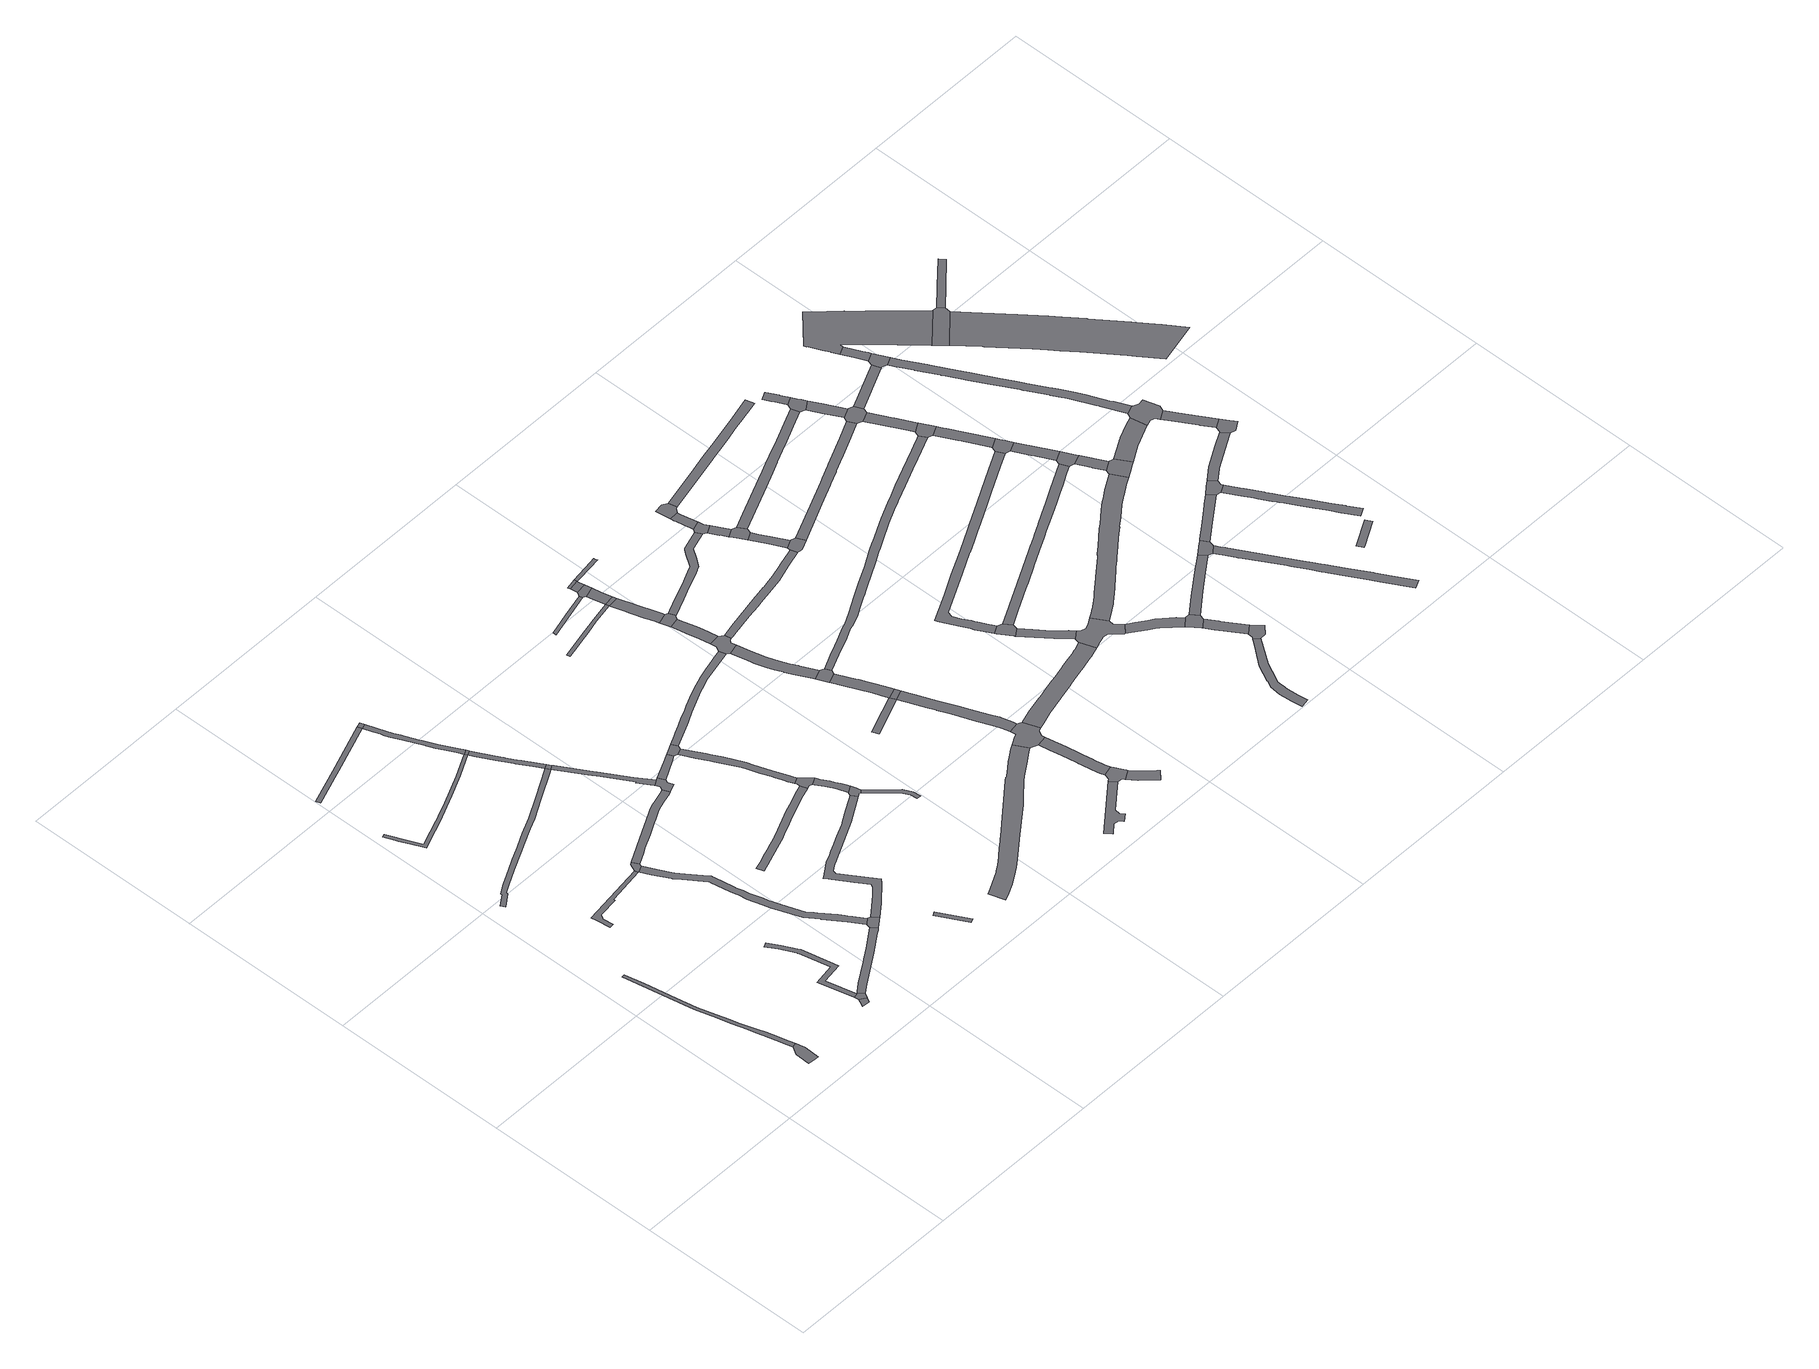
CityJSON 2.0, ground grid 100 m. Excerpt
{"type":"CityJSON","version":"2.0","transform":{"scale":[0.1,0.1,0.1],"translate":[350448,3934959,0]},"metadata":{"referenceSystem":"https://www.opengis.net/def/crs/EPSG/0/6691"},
"CityObjects":{
"road1":{"type":"Road","geometry":[{"type":"MultiSurface","lod":"1","boundaries":[[[0,1,2,3,4,5,6]]]}]},
"road2":{"type":"Road","attributes":{"RoadStructureAttribute.sectionType":"1"},"geometry":[{"type":"MultiSurface","lod":"1","boundaries":[[[7,8,9,10,11,12,13,14,15,16,17,18,19,20,21,22,23,24,25,26,27,28,4,3]]]}]},
"road3":{"type":"Road","attributes":{"RoadStructureAttribute.sectionType":"1"},"geometry":[{"type":"MultiSurface","lod":"1","boundaries":[[[29,30,31,32,33,34]]]}]},
"road4":{"type":"Road","geometry":[{"type":"MultiSurface","lod":"1","boundaries":[[[33,35,36,37,38,34]]]}]},
"road5":{"type":"Road","attributes":{"RoadStructureAttribute.sectionType":"1"},"geometry":[{"type":"MultiSurface","lod":"1","boundaries":[[[39,40,41,42,43,44,45,46,47,48,49]]]}]},
"road6":{"type":"Road","attributes":{"RoadStructureAttribute.sectionType":"1"},"geometry":[{"type":"MultiSurface","lod":"1","boundaries":[[[50,51,52,53,54,55,56,57,58,59,60,61,62,63,64,65,38,37]]]}]},
"road7":{"type":"Road","attributes":{"RoadStructureAttribute.sectionType":"1"},"geometry":[{"type":"MultiSurface","lod":"1","boundaries":[[[66,67,68,69,70,71,72,73,74,75,76,77,78,36,35]]]}]},
"road8":{"type":"Road","attributes":{"RoadStructureAttribute.sectionType":"1"},"geometry":[{"type":"MultiSurface","lod":"1","boundaries":[[[79,80,81,82,83,84,85,86,87,88,89,90,91,92,93,94,95,96,97,98,99,100,101,102,103,104,105,106,107,108]]]}]},
"road9":{"type":"Road","attributes":{"RoadStructureAttribute.sectionType":"1"},"geometry":[{"type":"MultiSurface","lod":"1","boundaries":[[[109,110,111,112,113,114,115,116,117,118,119,120,121,122,123,124,125,126,127,128,129,130,131]]]}]},
"road10":{"type":"Road","attributes":{"RoadStructureAttribute.sectionType":"1"},"geometry":[{"type":"MultiSurface","lod":"1","boundaries":[[[132,133,134,135,136,137,138,139]]]}]},
"road11":{"type":"Road","geometry":[{"type":"MultiSurface","lod":"1","boundaries":[[[140,141,39,49,142,143,144,145]]]}]},
"road12":{"type":"Road","attributes":{"RoadStructureAttribute.sectionType":"1"},"geometry":[{"type":"MultiSurface","lod":"1","boundaries":[[[146,147,148,149,150,151,152,153,154,155,156,157,158,159,160,161,162,163,164,165,166,167,168,169,170,171,172,173,174,175,176,177,178,179,143,142,180,181,182,183,184,185,186,187,188,189,190,191,192,193,194,195,196,197,198,199,200]]]}]},
"road13":{"type":"Road","geometry":[{"type":"MultiSurface","lod":"1","boundaries":[[[146,200,72,71,201,202,203,204]]]}]},
"road14":{"type":"Road","geometry":[{"type":"MultiSurface","lod":"1","boundaries":[[[132,139,205,206]]]}]},
"road15":{"type":"Road","attributes":{"RoadStructureAttribute.sectionType":"1"},"geometry":[{"type":"MultiSurface","lod":"1","boundaries":[[[207,208,209,210,211,212,213,214,140,145,215,216,217,218,219,220,221,222,223,224,225,226,227,228]]]}]},
"road16":{"type":"Road","attributes":{"RoadStructureAttribute.sectionType":"1"},"geometry":[{"type":"MultiSurface","lod":"1","boundaries":[[[229,230,231,232,233,234,235,236,237,238,239,240,241,109,242,243,244,245,246,247,248,249,250,251,252,253,205,139]]]}]},
"road17":{"type":"Road","geometry":[{"type":"MultiSurface","lod":"1","boundaries":[[[109,131,254,255,242]]]}]},
"road18":{"type":"Road","attributes":{"RoadStructureAttribute.sectionType":"1"},"geometry":[{"type":"MultiSurface","lod":"1","boundaries":[[[256,257,258,259]]]}]},
"road19":{"type":"Road","attributes":{"RoadStructureAttribute.sectionType":"1"},"geometry":[{"type":"MultiSurface","lod":"1","boundaries":[[[260,261,262,263,264,265,266,267,268,269,270,254,131,271,272,273,274,275,108]]]}]},
"road20":{"type":"Road","geometry":[{"type":"MultiSurface","lod":"1","boundaries":[[[107,276,260,108]]]}]},
"road21":{"type":"Road","attributes":{"RoadStructureAttribute.sectionType":"1"},"geometry":[{"type":"MultiSurface","lod":"1","boundaries":[[[277,278,279,280,281,282,276,107,283,284,285,286,287,288,289]]]}]},
"road22":{"type":"Road","attributes":{"RoadStructureAttribute.sectionType":"1"},"geometry":[{"type":"MultiSurface","lod":"1","boundaries":[[[290,291,292,293,294,295,296,297,298,299,300,301,302,303,304,305,306,307,308,309,310,311,312,313,314,315,316,317]]]}]},
"road23":{"type":"Road","attributes":{"RoadStructureAttribute.sectionType":"1"},"geometry":[{"type":"MultiSurface","lod":"1","boundaries":[[[203,318,319,320,321,322,323,324,325,326,327,328,329,330,331,332,333,334,335,336,337,338,339,340,341,342,343,344,345,346,347,348,349,350,351,352,353,354,355,356,357,358,359,360,361,362,204]]]}]},
"road24":{"type":"Road","geometry":[{"type":"MultiSurface","lod":"1","boundaries":[[[289,288,363,364,365,207,228,366,367,368,369,370]]]}]},
"road25":{"type":"Road","attributes":{"RoadStructureAttribute.sectionType":"1"},"geometry":[{"type":"MultiSurface","lod":"1","boundaries":[[[369,371,372,373,374,370]]]}]},
"road26":{"type":"Road","geometry":[{"type":"MultiSurface","lod":"1","boundaries":[[[375,376,377,378,373,372,379]]]}]},
"road27":{"type":"Road","attributes":{"RoadStructureAttribute.sectionType":"1"},"geometry":[{"type":"MultiSurface","lod":"1","boundaries":[[[380,381,382,383,384,385,386,387,388,389,390,391,392,393,394,395,396,397,398,399,400,401,402,403,404,375,379]]]}]},
"road28":{"type":"Road","geometry":[{"type":"MultiSurface","lod":"1","boundaries":[[[405,406,407,408,395,394,409,290,317]]]}]},
"road29":{"type":"Road","attributes":{"RoadStructureAttribute.sectionType":"1"},"geometry":[{"type":"MultiSurface","lod":"1","boundaries":[[[410,411,412,413,414,415,416,417,418,419,420,421,422,423,424,407,406]]]}]},
"road30":{"type":"Road","geometry":[{"type":"MultiSurface","lod":"1","boundaries":[[[425,418,417,336,335,426,427,428]]]}]},
"road31":{"type":"Road","attributes":{"RoadStructureAttribute.sectionType":"1"},"geometry":[{"type":"MultiSurface","lod":"1","boundaries":[[[427,429,430,431,432,433,434,428]]]}]},
"road32":{"type":"Road","attributes":{"RoadStructureAttribute.sectionType":"1"},"geometry":[{"type":"MultiSurface","lod":"1","boundaries":[[[435,436,437,438,439,440,441,442,443,444,445,446,447,448,449,450,451,452,453,454,455,456,457,458,459,460,461,462,463,464,465,466,467,468,469,470,471,472,473,474,475,476,477,478,479]]]}]},
"road33":{"type":"Road","attributes":{"RoadStructureAttribute.sectionType":"1"},"geometry":[{"type":"MultiSurface","lod":"1","boundaries":[[[480,481,482,483,484,485,486,487,488,489,490,491,492,493,494,495,496,497,498,499,500,501,502,503,504,505,377,376]]]}]},
"road34":{"type":"Road","attributes":{"RoadStructureAttribute.sectionType":"1"},"geometry":[{"type":"MultiSurface","lod":"1","boundaries":[[[506,507,508,509,510,511,512,513,514,515,516]]]}]},
"road35":{"type":"Road","attributes":{"RoadStructureAttribute.sectionType":"1"},"geometry":[{"type":"MultiSurface","lod":"1","boundaries":[[[517,518,519,520,521,522,523,524,525,526]]]}]},
"road36":{"type":"Road","attributes":{"RoadStructureAttribute.sectionType":"1"},"geometry":[{"type":"MultiSurface","lod":"1","boundaries":[[[527,528,529,530,531]]]}]},
"road37":{"type":"Road","attributes":{"RoadStructureAttribute.sectionType":"1"},"geometry":[{"type":"MultiSurface","lod":"1","boundaries":[[[532,533,534,535,536,537,538,539,540,541,542,543,544,545,546,547,548,549,550,551,552,553,554,555,549,556,557,558,559,560,561,562,563,564,565,566,567,568,569,570]]]}]},
"road38":{"type":"Road","geometry":[{"type":"MultiSurface","lod":"1","boundaries":[[[571,488,487,572,573,574,575,576,577,578,579,580]]]}]},
"road39":{"type":"Road","attributes":{"RoadStructureAttribute.sectionType":"1"},"geometry":[{"type":"MultiSurface","lod":"1","boundaries":[[[581,582,583,584,585,586,587,588,589,590,591,592,573,572,593,594,595,596,597,598,599,600,601,602,603,604,605,606]]]}]},
"road40":{"type":"Road","attributes":{"RoadStructureAttribute.sectionType":"1"},"geometry":[{"type":"MultiSurface","lod":"1","boundaries":[[[579,607,608,609,610,611,612,613,614,615,616,580]]]}]},
"road41":{"type":"Road","geometry":[{"type":"MultiSurface","lod":"1","boundaries":[[[617,506,516,618]]]}]},
"road42":{"type":"Road","attributes":{"RoadStructureAttribute.sectionType":"1"},"geometry":[{"type":"MultiSurface","lod":"1","boundaries":[[[619,620,621,622,623,624,625,626,627,628,629,630,631,632,618,633]]]}]},
"road43":{"type":"Road","geometry":[{"type":"MultiSurface","lod":"1","boundaries":[[[527,531,634,635,636,637]]]}]},
"road44":{"type":"Road","geometry":[{"type":"MultiSurface","lod":"1","boundaries":[[[605,638,639,640,641,606]]]}]},
"road45":{"type":"Road","attributes":{"RoadStructureAttribute.sectionType":"1"},"geometry":[{"type":"MultiSurface","lod":"1","boundaries":[[[634,642,506,617,643,635]]]}]},
"road46":{"type":"Road","geometry":[{"type":"MultiSurface","lod":"1","boundaries":[[[627,626,644,612,611,645,646,647]]]}]},
"road47":{"type":"Road","attributes":{"RoadStructureAttribute.sectionType":"1"},"geometry":[{"type":"MultiSurface","lod":"1","boundaries":[[[648,649,637,636,650,651]]]}]},
"road48":{"type":"Road","geometry":[{"type":"MultiSurface","lod":"1","boundaries":[[[652,653,648,651]]]}]},
"road49":{"type":"Road","attributes":{"RoadStructureAttribute.sectionType":"1"},"geometry":[{"type":"MultiSurface","lod":"1","boundaries":[[[654,655,656,657,658,659,660,550,661,662,663,664,665,666,667,668,639,638]]]}]},
"road50":{"type":"Road","geometry":[{"type":"MultiSurface","lod":"1","boundaries":[[[669,670,524,523,671,672,673,674,675,676,677]]]}]},
"road51":{"type":"Road","geometry":[{"type":"MultiSurface","lod":"1","boundaries":[[[661,550,549,548]]]}]},
"road52":{"type":"Road","attributes":{"RoadStructureAttribute.sectionType":"1"},"geometry":[{"type":"MultiSurface","lod":"1","boundaries":[[[678,679,680,681,682,683,684,685,686,687,688,689,690,691,692,693,694,695,696,669,677]]]}]},
"road53":{"type":"Road","geometry":[{"type":"MultiSurface","lod":"1","boundaries":[[[569,697,698,453,452,688,687,699,700,701,702,570]]]}]},
"road54":{"type":"Road","attributes":{"RoadStructureAttribute.sectionType":"1"},"geometry":[{"type":"MultiSurface","lod":"1","boundaries":[[[703,704,705,706,673,672,707,708,709,710,711,712,713]]]}]},
"road55":{"type":"Road","attributes":{"RoadStructureAttribute.sectionType":"1"},"geometry":[{"type":"MultiSurface","lod":"1","boundaries":[[[714,715,716,717,718,719,652,651]]]}]},
"road56":{"type":"Road","attributes":{"RoadStructureAttribute.sectionType":"1"},"geometry":[{"type":"MultiSurface","lod":"1","boundaries":[[[646,720,721,722,723,724,725,726,727,728,729,730,731,732,733,734,735,736,737,738,739,740,741,742,647]]]}]},
"road57":{"type":"Road","attributes":{"RoadStructureAttribute.sectionType":"1"},"geometry":[{"type":"MultiSurface","lod":"1","boundaries":[[[743,744,745,746,747,748,749,750,751,752,753,754,755,578,577,756,757,758,759,760,761,762,763,764,765,766]]]}]},
"road58":{"type":"Road","attributes":{"RoadStructureAttribute.sectionType":"1"},"geometry":[{"type":"MultiSurface","lod":"1","boundaries":[[[767,768,769,770,771,772,773,774,775,776,777,778,779,780,781,782,702,701,783,784,785,786,787,788,789,790,791,792,793,794,795,796,797]]]}]},
"road59":{"type":"Road","geometry":[{"type":"MultiSurface","lod":"1","boundaries":[[[798,799,800,801,731,730,802,803]]]}]},
"road60":{"type":"Road","attributes":{"RoadStructureAttribute.sectionType":"1"},"geometry":[{"type":"MultiSurface","lod":"1","boundaries":[[[804,805,806,807,808,801,800,809,810,811]]]}]},
"road61":{"type":"Road","attributes":{"RoadStructureAttribute.sectionType":"1"},"geometry":[{"type":"MultiSurface","lod":"1","boundaries":[[[803,802,812,813,814,815]]]}]},
"road62":{"type":"Road","geometry":[{"type":"MultiSurface","lod":"1","boundaries":[[[816,817,818,819,820,821,822,823]]]}]},
"road63":{"type":"Road","geometry":[{"type":"MultiSurface","lod":"1","boundaries":[[[824,825,826,827,828,804,811]]]}]},
"road64":{"type":"Road","geometry":[{"type":"MultiSurface","lod":"1","boundaries":[[[815,814,829,830,831,832,833,834]]]}]},
"road65":{"type":"Road","attributes":{"RoadStructureAttribute.sectionType":"1"},"geometry":[{"type":"MultiSurface","lod":"1","boundaries":[[[831,835,836,837,838,839,840,841,842,832]]]}]},
"road66":{"type":"Road","attributes":{"RoadStructureAttribute.sectionType":"1"},"geometry":[{"type":"MultiSurface","lod":"1","boundaries":[[[819,843,844,845,846,847,848,849,850,851,852,853,820]]]}]},
"road67":{"type":"Road","geometry":[{"type":"MultiSurface","lod":"1","boundaries":[[[840,839,743,766,854,855,856,857,858]]]}]},
"road68":{"type":"Road","geometry":[{"type":"MultiSurface","lod":"1","boundaries":[[[797,796,859,860,861,862,863,864,865,866,867,868,869,870,871,872,873,874,875,847,846]]]}]},
"road69":{"type":"Road","attributes":{"RoadStructureAttribute.sectionType":"1"},"geometry":[{"type":"MultiSurface","lod":"1","boundaries":[[[640,876,877,878,879,880,881,882,883,884,885,886,887,888,889,890,891,892,893,894,895,896,897,898,899,900,901,902,903,904,905,906,907,908,909,910,911,912,913,914,915,916,917,918,919,920,921,922,923,924,925,926,927,928,929,641]]]}]},
"road70":{"type":"Road","attributes":{"RoadStructureAttribute.sectionType":"1"},"geometry":[{"type":"MultiSurface","lod":"1","boundaries":[[[930,931,932,933,934,935,936,937,938,939,940,941,942,943,944,945,946,947,948,949]]]}]},
"road71":{"type":"Road","attributes":{"RoadStructureAttribute.sectionType":"1"},"geometry":[{"type":"MultiSurface","lod":"1","boundaries":[[[950,951,952,953,954,955,956,867,866,957,958,959,960,961,962,963,964,965]]]}]},
"road72":{"type":"Road","attributes":{"RoadStructureAttribute.sectionType":"1"},"geometry":[{"type":"MultiSurface","lod":"1","boundaries":[[[966,967,968,969,970,971,826,825,972,973,974,975,976,977,978,979,980,981,982,983,984]]]}]},
"road73":{"type":"Road","geometry":[{"type":"MultiSurface","lod":"1","boundaries":[[[985,986,987,988,989,990,991,950,965]]]}]},
"road74":{"type":"Road","attributes":{"RoadStructureAttribute.sectionType":"1"},"geometry":[{"type":"MultiSurface","lod":"1","boundaries":[[[992,993,994,995,996,997,998,999,1000,1001,1002,1003,1004,1005,1006,1007,1008,1009,1010,816,823,1011,1012,1013,1014,1015,1016,1017,1018,1019,1020,1021,1022,1023,1024,1025,1026,1027,1028,1029,1030,1031,1032]]]}]},
"road75":{"type":"Road","attributes":{"RoadStructureAttribute.sectionType":"1"},"geometry":[{"type":"MultiSurface","lod":"1","boundaries":[[[1033,1034,1035,1036,1037,1038,1039,1040,1041,1042,1043,834,833,1044,1045,1046,1047,1048,1049,1050,1051,1052]]]}]},
"road76":{"type":"Road","attributes":{"RoadStructureAttribute.sectionType":"1"},"geometry":[{"type":"MultiSurface","lod":"1","boundaries":[[[1053,1054,1055,989,988,1056,1057,1058,1059]]]}]},
"road77":{"type":"Road","attributes":{"RoadStructureAttribute.sectionType":"1"},"geometry":[{"type":"MultiSurface","lod":"1","boundaries":[[[857,1060,1061,1062,1063,1064,1065,1066,1067,1068,1069,1070,1071,1072,1073,1074,1075,1076,858]]]}]},
"road78":{"type":"Road","geometry":[{"type":"MultiSurface","lod":"1","boundaries":[[[1077,1059,1058,1078,1079,938,937,1080,1081]]]}]},
"road79":{"type":"Road","attributes":{"RoadStructureAttribute.sectionType":"1"},"geometry":[{"type":"MultiSurface","lod":"1","boundaries":[[[1082,1083,1084,1085,1086,1087,1088,1089,1090,1091,1092,1093,1094,1095,1096,1097,822,821,1098,1099,1100,1101,1102,1103,1104,1105,1106,1107,1108,1109,1110,1111,1112,1113,1114,1115,1116,1117,1118,1119]]]}]},
"road80":{"type":"Road","attributes":{"RoadStructureAttribute.sectionType":"1"},"geometry":[{"type":"MultiSurface","lod":"1","boundaries":[[[990,1120,1121,1122,1123,1124,1125,1126,1127,1128,1129,991]]]}]},
"road81":{"type":"Road","attributes":{"RoadStructureAttribute.sectionType":"1"},"geometry":[{"type":"MultiSurface","lod":"1","boundaries":[[[1130,1131,1132,1133,1134,1135,1136,1137,1138,1139,1140,1141,1142,1143,1144,1145,1146,1147,1148,1149,1150,872,871,1151,1152,1153,1154,1155,1156,1157,1158,1159,1160,1161,1162,1163,1164,1165,1166,1167,1168,1169,1170,1171,1172,1173,1174,1175,1176,1177,1178,1179]]]}]},
"road82":{"type":"Road","attributes":{"RoadStructureAttribute.sectionType":"1"},"geometry":[{"type":"MultiSurface","lod":"1","boundaries":[[[1180,1181,1182,1183,1184,1185,1186,1187,1188,1189,1190]]]}]},
"road83":{"type":"Road","geometry":[{"type":"MultiSurface","lod":"1","boundaries":[[[1191,1192,1124,1123,1193,1194,1195,1196,1197]]]}]},
"road84":{"type":"Road","geometry":[{"type":"MultiSurface","lod":"1","boundaries":[[[1198,1199,1200,1201,1186,1185,1052,1051,1202,1203]]]}]},
"road85":{"type":"Road","attributes":{"RoadStructureAttribute.sectionType":"1"},"geometry":[{"type":"MultiSurface","lod":"1","boundaries":[[[1203,1204,1205,1206,1207,1208,1198]]]}]},
"road86":{"type":"Road","geometry":[{"type":"MultiSurface","lod":"1","boundaries":[[[1209,1210,1207,1206,1070,1069,1211,1212]]]}]},
"road87":{"type":"Road","attributes":{"RoadStructureAttribute.sectionType":"1"},"geometry":[{"type":"MultiSurface","lod":"1","boundaries":[[[1211,1213,1214,1215,1216,1217,1218,1219,1212]]]}]},
"road88":{"type":"Road","geometry":[{"type":"MultiSurface","lod":"1","boundaries":[[[1220,1216,1215,902,901,1221,1222]]]}]},
"road89":{"type":"Road","attributes":{"RoadStructureAttribute.sectionType":"1"},"geometry":[{"type":"MultiSurface","lod":"1","boundaries":[[[1194,1223,1224,1225,1226,1227,1228,1229,1230,1231,1232,1233,1234,1235,1236,1237,1238,1239,1240,1241,1242,1243,1244,1245,1246,1247,1248,1249,1250,1195]]]}]},
"road90":{"type":"Road","attributes":{"RoadStructureAttribute.sectionType":"1"},"geometry":[{"type":"MultiSurface","lod":"1","boundaries":[[[1221,1251,1252,1253,1254,1255,1256,1257,1258,1259,1260,1261,1222]]]}]},
"road91":{"type":"Road","attributes":{"RoadStructureAttribute.sectionType":"1"},"geometry":[{"type":"MultiSurface","lod":"1","boundaries":[[[1196,1262,1263,1264,1265,1266,1267,1268,1269,1270,1271,1272,1273,1274,1275,1276,1277,1197]]]}]},
"road92":{"type":"Road","geometry":[{"type":"MultiSurface","lod":"1","boundaries":[[[1031,1278,1279,1280,1281,1257,1256,1032]]]}]},
"road93":{"type":"Road","attributes":{"RoadStructureAttribute.sectionType":"1"},"geometry":[{"type":"MultiSurface","lod":"1","boundaries":[[[1282,1283,1284,1285,1279,1278,1286,1287,1288,1289]]]}]},
"road94":{"type":"Road","geometry":[{"type":"MultiSurface","lod":"1","boundaries":[[[1118,1290,1291,1292,1289,1288,1119]]]}]},
"road95":{"type":"Road","attributes":{"RoadStructureAttribute.sectionType":"1"},"geometry":[{"type":"MultiSurface","lod":"1","boundaries":[[[1210,1209,1293,1294]]]}]},
"road96":{"type":"Road","attributes":{"RoadStructureAttribute.sectionType":"1"},"geometry":[{"type":"MultiSurface","lod":"1","boundaries":[[[1295,1296,1291,1290,1297,1298,1299,1300]]]}]},
"road97":{"type":"Road","geometry":[{"type":"MultiSurface","lod":"1","boundaries":[[[1179,1178,1301,1302,1303,1304,1305,1295,1300]]]}]},
"road98":{"type":"Road","geometry":[{"type":"MultiSurface","lod":"1","boundaries":[[[1306,1307,1308,1309,1310,1311,1312,1267,1266,1313,1314]]]}]},
"road99":{"type":"Road","attributes":{"RoadStructureAttribute.sectionType":"1"},"geometry":[{"type":"MultiSurface","lod":"1","boundaries":[[[1315,1316,1317,1318,1319,1320]]]}]},
"road100":{"type":"Road","attributes":{"RoadStructureAttribute.sectionType":"1"},"geometry":[{"type":"MultiSurface","lod":"1","boundaries":[[[1321,1322,1323,1324,1325,1326,1327]]]}]},
"road101":{"type":"Road","geometry":[{"type":"MultiSurface","lod":"1","boundaries":[[[1293,1328,1329,1330,1324,1323,1294]]]}]},
"road102":{"type":"Road","attributes":{"RoadStructureAttribute.sectionType":"1"},"geometry":[{"type":"MultiSurface","lod":"1","boundaries":[[[1313,1331,1332,1333,1334,1335,1336,1337,1338,1339,1340,1341,1342,1343,1344,1345,1346,1347,1348,1349,1350,1351,1352,1353,1354,1355,1356,1357,1358,1359,1314]]]}]},
"road103":{"type":"Road","attributes":{"RoadStructureAttribute.sectionType":"1"},"geometry":[{"type":"MultiSurface","lod":"1","boundaries":[[[1360,1361,1362,1363,1364,1365,1304,1303,1366,1367,1368,1369,1370]]]}]},
"road104":{"type":"Road","attributes":{"RoadStructureAttribute.sectionType":"1"},"geometry":[{"type":"MultiSurface","lod":"1","boundaries":[[[1371,1372,1373,1374,1375,1376,1377,1378,1379,1380,1381,1382,1383,1384,1385,1386,1387,1388,1389,1330,1329,1390,1391,1392,1393,1394,1395,1396,1397,1398,1399,1400,1401,1402,1403,1404,1405,1406,1407,1408,1409,1410,1411,1412,1413]]]}]},
"road105":{"type":"Road","attributes":{"RoadStructureAttribute.sectionType":"1"},"geometry":[{"type":"MultiSurface","lod":"1","boundaries":[[[1414,1415,1416,1417,1308,1307,1418,1419,1420,1421]]]}]},
"road106":{"type":"Road","geometry":[{"type":"MultiSurface","lod":"1","boundaries":[[[1422,1423,1424,1425,1426,1427,1428,1429,1430,1431,1432,1433,1434,1435,1436,1437,1438,1439,1321,1327,1440,1441,1442,1443,1444,1445,1446,1447,1448]]]}]},
"road107":{"type":"Road","geometry":[{"type":"MultiSurface","lod":"1","boundaries":[[[1449,1450,1451,1371,1413,1452,1370,1369,1453,1454,1455,1456,1457,1458]]]}]},
"road108":{"type":"Road","attributes":{"RoadStructureAttribute.sectionType":"1"},"geometry":[{"type":"MultiSurface","lod":"1","boundaries":[[[1459,1456,1455,1460,1461,1462,1463,1464,1465]]]}]},
"road109":{"type":"Road","geometry":[{"type":"MultiSurface","lod":"1","boundaries":[[[1448,1447,1466,1467,1468,1469]]]}]},
"road110":{"type":"Road","geometry":[{"type":"MultiSurface","lod":"1","boundaries":[[[1464,1470,1414,1421,1471,1472,1473,1474,1475,1465]]]}]},
"road111":{"type":"Road","attributes":{"function":"2","RoadStructureAttribute.sectionType":"1"},"geometry":[{"type":"MultiSurface","lod":"1","boundaries":[[[1466,1476,1477,1478,1479,1480,1481,1482,1483,1484,1485,1486,1487,1488,1489,1490,1491,1492,1493,1494,1495,1496,1497,1498,1467]]]}]},
"road112":{"type":"Road","attributes":{"RoadStructureAttribute.sectionType":"1"},"geometry":[{"type":"MultiSurface","lod":"1","boundaries":[[[1468,1499,1500,1501,1502,1503,1469]]]}]}
},
"vertices":[
[374,173,0],[392,173,0],[396,260,0],[383,312,0],[359,306,0],[333,262,0],[329,176,0],
[374,348,0],[361,403,0],[343,469,0],[330,509,0],[299,608,0],[287,652,0],[267,727,0],[239,826,0],[217,941,0],[184,1117,0],[163,1227,0],[145,1224,0],[221,823,0],[226,804,0],[253,705,0],[272,632,0],[296,545,0],[298,538,0],[308,501,0],[318,463,0],[337,396,0],[349,342,0],
[796,268,0],[782,238,0],[826,236,0],[837,260,0],[838,261,0],[804,283,0],
[854,286,0],[828,316,0],[825,313,0],[799,307,0],
[703,1651,0],[332,1597,0],[337,1560,0],[348,1486,0],[372,1490,0],[364,1550,0],[367,1555,0],[380,1574,0],[495,1589,0],[495,1600,0],[706,1631,0],
[785,485,0],[901,503,0],[895,533,0],[859,711,0],[851,727,0],[814,801,0],[777,864,0],[751,853,0],[752,851,0],[789,792,0],[829,708,0],[830,705,0],[832,702,0],[869,527,0],[752,507,0],[753,499,0],
[903,321,0],[1028,403,0],[1078,437,0],[1184,509,0],[1203,522,0],[1215,532,0],[1191,564,0],[1141,529,0],[1076,485,0],[1013,442,0],[998,432,0],[879,357,0],[837,324,0],
[900,2419,0],[745,2333,0],[615,2261,0],[520,2216,0],[444,2179,0],[420,2167,0],[362,2137,0],[352,2132,0],[267,2087,0],[211,2058,0],[156,2025,0],[155,2016,0],[94,1974,0],[109,1951,0],[179,2001,0],[180,2011,0],[185,2014,0],[196,2020,0],[222,2035,0],[264,2057,0],[316,2084,0],[433,2143,0],[456,2154,0],[466,2158,0],[568,2208,0],[631,2237,0],[742,2299,0],[909,2391,0],[924,2399,0],[909,2424,0],
[717,2776,0],[583,2704,0],[416,2629,0],[331,2591,0],[298,2577,0],[229,2550,0],[147,2518,0],[119,2584,0],[68,2704,0],[67,2705,0],[66,2704,0],[49,2698,0],[75,2637,0],[81,2622,0],[105,2569,0],[138,2492,0],[167,2504,0],[249,2537,0],[267,2545,0],[342,2576,0],[474,2635,0],[598,2692,0],[724,2759,0],
[503,3276,0],[206,3167,0],[5,3093,0],[14,3070,0],[37,3078,0],[182,3131,0],[229,3149,0],[512,3253,0],
[734,1701,0],[721,1694,0],[711,1632,0],[748,1649,0],[747,1651,0],[753,1664,0],
[1226,613,0],[1186,674,0],[1181,683,0],[1167,706,0],[1148,735,0],[1090,816,0],[1081,829,0],[1056,864,0],[1045,894,0],[1022,958,0],[1013,982,0],[1011,989,0],[1010,991,0],[1000,1019,0],[1000,1020,0],[993,1045,0],[985,1075,0],[971,1122,0],[967,1137,0],[965,1143,0],[958,1178,0],[952,1201,0],[948,1217,0],[948,1219,0],[945,1231,0],[927,1339,0],[927,1340,0],[925,1356,0],[918,1364,0],[851,1460,0],[821,1501,0],[820,1504,0],[781,1578,0],[775,1588,0],[739,1572,0],[785,1486,0],[788,1480,0],[795,1471,0],[799,1465,0],[890,1338,0],[891,1335,0],[892,1326,0],[910,1215,0],[919,1181,0],[922,1168,0],[928,1130,0],[929,1125,0],[952,1045,0],[964,1002,0],[1023,845,0],[1024,842,0],[1071,775,0],[1072,773,0],[1145,668,0],[1195,588,0],
[1230,543,0],[1254,562,0],[1269,573,0],[1243,608,0],
[539,3262,0],[531,3286,0],
[1186,1914,0],[1163,1905,0],[1120,1891,0],[1084,1880,0],[1056,1871,0],[976,1829,0],[961,1821,0],[826,1749,0],[819,1700,0],[830,1706,0],[845,1715,0],[927,1755,0],[938,1761,0],[1007,1798,0],[1011,1800,0],[1012,1800,0],[1075,1834,0],[1092,1840,0],[1098,1841,0],[1136,1853,0],[1186,1868,0],[1203,1875,0],
[531,3198,0],[544,3162,0],[549,3145,0],[551,3139,0],[557,3120,0],[560,3112,0],[589,3049,0],[633,2952,0],[635,2947,0],[639,2938,0],[654,2902,0],[679,2853,0],[701,2810,0],[742,2788,0],[724,2824,0],[680,2913,0],[675,2923,0],[651,2977,0],[646,2986,0],[643,2991,0],[610,3071,0],[604,3087,0],[589,3120,0],[585,3128,0],[577,3151,0],
[749,2772,0],[747,2778,0],
[1565,236,0],[1475,403,0],[1453,391,0],[1543,224,0],
[934,2438,0],[872,2545,0],[869,2550,0],[851,2578,0],[851,2579,0],[833,2613,0],[829,2621,0],[828,2623,0],[814,2646,0],[807,2658,0],[807,2659,0],[738,2730,0],[788,2635,0],[834,2556,0],[838,2549,0],[881,2474,0],
[948,2414,0],
[1152,2072,0],[1062,2225,0],[1062,2226,0],[1051,2243,0],[976,2366,0],[952,2407,0],[958,2341,0],[1019,2242,0],[1051,2190,0],[1139,2040,0],[1134,2037,0],[1183,1958,0],[1214,1977,0],
[1650,1440,0],[1630,1433,0],[1599,1422,0],[1560,1406,0],[1543,1399,0],[1486,1377,0],[1367,1324,0],[1318,1305,0],[1310,1301,0],[1269,1286,0],[1234,1273,0],[1217,1266,0],[1196,1259,0],[1150,1243,0],[1109,1230,0],[1122,1190,0],[1163,1205,0],[1275,1246,0],[1323,1263,0],[1334,1267,0],[1365,1281,0],[1423,1305,0],[1434,1310,0],[1454,1320,0],[1502,1340,0],[1589,1375,0],[1593,1377,0],[1664,1402,0],
[1344,630,0],[1363,647,0],[1427,704,0],[1441,716,0],[1464,738,0],[1451,758,0],[1374,875,0],[1342,925,0],[1346,945,0],[1373,962,0],[1383,968,0],[1396,975,0],[1438,996,0],[1454,1004,0],[1500,1027,0],[1522,1038,0],[1643,1099,0],[1789,1186,0],[1769,1220,0],[1738,1202,0],[1683,1170,0],[1612,1128,0],[1608,1126,0],[1596,1118,0],[1547,1095,0],[1526,1085,0],[1486,1066,0],[1476,1061,0],[1432,1039,0],[1413,1029,0],[1364,1006,0],[1346,993,0],[1315,972,0],[1285,952,0],[1278,947,0],[1292,925,0],[1300,911,0],[1329,865,0],[1331,862,0],[1358,820,0],[1360,818,0],[1405,750,0],[1396,734,0],[1355,697,0],[1328,673,0],
[1190,1948,0],[1196,1932,0],[1193,1928,0],[1227,1885,0],[1249,1896,0],[1239,1928,0],[1246,1944,0],[1227,1983,0],
[1357,2005,0],[1388,2021,0],[1372,2053,0],[1324,2030,0],
[1444,2031,0],[1451,2051,0],[1434,2084,0],[1380,2057,0],[1409,2015,0],
[1419,1993,0],[1449,1934,0],[1482,1870,0],[1491,1852,0],[1524,1786,0],[1553,1728,0],[1556,1723,0],[1562,1705,0],[1585,1638,0],[1606,1581,0],[1610,1569,0],[1624,1528,0],[1635,1500,0],[1639,1487,0],[1647,1470,0],[1681,1487,0],[1672,1512,0],[1667,1526,0],[1633,1611,0],[1603,1699,0],[1591,1736,0],[1588,1745,0],[1543,1842,0],[1513,1902,0],[1504,1918,0],
[1680,1408,0],[1700,1404,0],[1738,1423,0],[1716,1447,0],[1653,1458,0],
[1706,1392,0],[1731,1348,0],[1738,1337,0],[1743,1326,0],[1744,1325,0],[1745,1321,0],[1758,1293,0],[1776,1240,0],[1814,1260,0],[1804,1288,0],[1796,1307,0],[1783,1332,0],[1772,1355,0],[1749,1399,0],[1743,1413,0],
[1824,1231,0],[1810,1198,0],[1815,1192,0],[1829,1205,0],
[1945,1052,0],[1967,1005,0],[1971,967,0],[1995,967,0],[1989,1010,0],[1966,1060,0],
[1764,203,0],[1791,213,0],[1860,247,0],[1930,292,0],[1953,307,0],[1977,323,0],[2022,359,0],[2125,441,0],[2284,563,0],[2293,570,0],[2311,586,0],[2335,607,0],[2385,652,0],[2403,667,0],[2425,685,0],[2494,732,0],[2558,776,0],[2582,790,0],[2540,867,0],[2512,852,0],[2468,822,0],[2444,805,0],[2412,780,0],[2372,749,0],[2363,742,0],[2361,746,0],[2342,731,0],[2214,628,0],[2187,606,0],[2125,556,0],[2086,526,0],[2039,488,0],[2030,481,0],[2013,468,0],[1963,428,0],[1952,420,0],[1927,400,0],[1907,386,0],[1897,379,0],[1875,364,0],[1867,359,0],[1835,340,0],[1802,323,0],[1769,306,0],[1736,291,0],
[1583,2113,0],[1599,2121,0],[1659,2151,0],[1769,2203,0],[1808,2218,0],[1843,2231,0],[1869,2241,0],[2055,2289,0],[2042,2326,0],[1990,2312,0],[1944,2300,0],[1923,2295,0],[1861,2278,0],[1776,2246,0],[1767,2242,0],[1757,2239,0],[1724,2224,0],[1673,2199,0],[1646,2186,0],[1645,2186,0],[1624,2176,0],[1601,2166,0],[1549,2140,0],[1506,2120,0],[1495,2114,0],[1488,2111,0],
[1904,2937,0],[1793,2913,0],[1712,2895,0],[1636,2876,0],[1533,2851,0],[1537,2832,0],[1603,2847,0],[1642,2857,0],[1709,2873,0],[1792,2894,0],[1909,2917,0],
[2484,154,0],[2514,151,0],[2531,128,0],[2571,158,0],[2553,182,0],[2556,212,0],[2702,329,0],[2674,364,0],[2406,149,0],[2434,114,0],
[1858,3067,0],[1724,3031,0],[1597,2997,0],[1596,2977,0],[1865,3049,0],
[2656,951,0],[2652,967,0],[2648,988,0],[2638,1025,0],[2635,1035,0],[2617,1077,0],[2588,1148,0],[2566,1201,0],[2557,1223,0],[2529,1291,0],[2525,1299,0],[2514,1328,0],[2486,1398,0],[2472,1430,0],[2468,1439,0],[2460,1460,0],[2443,1502,0],[2386,1479,0],[2371,1514,0],[2193,1442,0],[2158,1428,0],[2148,1424,0],[2162,1389,0],[2315,1451,0],[2396,1456,0],[2407,1427,0],[2414,1410,0],[2446,1332,0],[2463,1293,0],[2464,1290,0],[2485,1239,0],[2492,1221,0],[2508,1180,0],[2541,1098,0],[2571,1026,0],[2585,984,0],[2594,954,0],[2598,934,0],[2657,945,0],
[2058,2352,0],[2071,2278,0],[2131,2293,0],[2128,2305,0],[2125,2321,0],[2137,2337,0],[2148,2339,0],[2141,2377,0],[2115,2396,0],[2053,2387,0],
[2273,1893,0],[2272,1894,0],[2235,1975,0],[2232,1981,0],[2214,2018,0],[2191,2071,0],[2169,2136,0],[2168,2137,0],[2166,2143,0],[2165,2148,0],[2148,2216,0],[2145,2235,0],[2078,2251,0],[2090,2203,0],[2097,2165,0],[2101,2147,0],[2106,2132,0],[2115,2101,0],[2122,2079,0],[2135,2045,0],[2153,2003,0],[2154,2001,0],[2174,1959,0],[2212,1880,0],[2222,1859,0],[2277,1885,0],
[2105,2449,0],[2099,2479,0],[2091,2516,0],[2074,2581,0],[2064,2616,0],[2008,2602,0],[2011,2590,0],[2020,2551,0],[2028,2516,0],[2043,2451,0],
[1965,2945,0],[1971,2925,0],
[1933,2842,0],[1943,2809,0],[1950,2784,0],[1962,2749,0],[1967,2734,0],[1968,2732,0],[1984,2682,0],[1989,2665,0],[2048,2683,0],[2044,2696,0],[2027,2748,0],[2007,2812,0],[1989,2868,0],[1988,2871,0],[1910,2917,0],
[1881,3041,0],[1940,3059,0],[1932,3099,0],[1873,3088,0],
[2251,1796,0],[2308,1818,0],[2316,1840,0],[2302,1873,0],
[1886,3016,0],[1949,3011,0],
[2005,2612,0],[2074,2635,0],[2082,2638,0],[2066,2675,0],
[1866,3130,0],[1868,3118,0],[1926,3131,0],[1926,3140,0],
[1923,3157,0],[1863,3147,0],
[2266,1763,0],[2269,1758,0],[2269,1757,0],[2282,1729,0],[2311,1663,0],[2340,1593,0],[2358,1548,0],[2430,1535,0],[2419,1560,0],[2394,1622,0],[2378,1661,0],[2360,1703,0],[2353,1719,0],[2336,1758,0],[2309,1815,0],
[2695,403,0],[2687,374,0],[2732,324,0],[2739,312,0],[2790,344,0],[2787,350,0],[2774,375,0],[2758,406,0],[2753,420,0],
[2744,450,0],[2739,472,0],[2734,499,0],[2730,525,0],[2728,540,0],[2719,588,0],[2719,589,0],[2718,593,0],[2705,670,0],[2685,783,0],[2625,773,0],[2637,708,0],[2649,644,0],[2663,560,0],[2665,551,0],[2668,531,0],[2677,478,0],[2683,446,0],[2687,428,0],
[2604,899,0],[2587,893,0],[2681,806,0],[2695,834,0],[2714,840,0],[2682,930,0],
[2885,237,0],[2836,286,0],[2818,306,0],[2803,325,0],[2757,287,0],[2773,267,0],[2776,263,0],[2778,262,0],[2795,243,0],[2851,184,0],[2895,227,0],
[2049,3156,0],[2080,3161,0],[2098,3163,0],[2090,3181,0],[2090,3182,0],[2060,3178,0],
[2183,2682,0],[2261,2716,0],[2350,2754,0],[2352,2755,0],[2364,2760,0],[2371,2764,0],[2388,2772,0],[2428,2823,0],[2459,2872,0],[2461,2872,0],[2563,2903,0],[2545,2941,0],[2435,2905,0],[2429,2899,0],[2412,2877,0],[2361,2802,0],[2351,2798,0],[2308,2780,0],[2307,2779,0],[2248,2751,0],[2174,2721,0],[2168,2719,0],[2085,2683,0],
[2769,2523,0],[2752,2517,0],[2671,2495,0],[2669,2494,0],[2643,2487,0],[2570,2465,0],[2544,2459,0],[2501,2452,0],[2500,2452,0],[2459,2444,0],[2428,2438,0],[2427,2438,0],[2210,2392,0],[2164,2342,0],[2175,2344,0],[2313,2372,0],[2385,2384,0],[2386,2384,0],[2438,2397,0],[2470,2402,0],[2509,2410,0],[2583,2425,0],[2694,2459,0],[2782,2486,0],
[3247,1082,0],[3210,1068,0],[3202,1066,0],[3177,1058,0],[3123,1046,0],[3092,1037,0],[3075,1033,0],[3037,1023,0],[3032,1022,0],[3026,1020,0],[2965,1006,0],[2924,996,0],[2864,981,0],[2852,978,0],[2794,965,0],[2755,955,0],[2747,852,0],[2815,873,0],[2923,900,0],[2969,912,0],[3011,923,0],[3029,927,0],[3078,940,0],[3098,945,0],[3108,947,0],[3146,957,0],[3201,972,0],[3225,977,0],[3287,997,0],[3288,997,0],[3255,1085,0],
[2611,2945,0],[2609,2957,0],[2606,2973,0],[2556,2957,0],[2583,2893,0],[2627,2916,0],
[2534,3085,0],[2536,3064,0],[2537,3060,0],[2547,3008,0],[2553,2973,0],[2605,2981,0],[2585,3072,0],[2583,3089,0],
[2612,2839,0],[2613,2838,0],[2634,2799,0],[2678,2823,0],
[3025,1424,0],[3030,1416,0],[3076,1343,0],[3079,1339,0],[3120,1368,0],[3126,1396,0],[3099,1439,0],[3070,1447,0],
[2602,3112,0],[2611,3115,0],[2599,3163,0],[2572,3180,0],[2521,3173,0],
[2639,2791,0],[2653,2765,0],[2679,2717,0],[2724,2741,0],[2732,2770,0],[2706,2813,0],
[2692,2694,0],[2693,2692,0],[2736,2613,0],[2736,2612,0],[2770,2542,0],[2816,2566,0],[2769,2657,0],[2742,2706,0],
[3193,1190,0],[3204,1179,0],[3240,1142,0],[3261,1113,0],[3302,1146,0],[3280,1173,0],[3245,1209,0],[3242,1212,0],[3237,1217,0],[3205,1258,0],[3167,1307,0],
[2791,2485,0],[2806,2481,0],[2809,2482,0],[2868,2509,0],[2846,2557,0],
[3323,1010,0],[3344,1017,0],[3360,1023,0],[3391,1019,0],[3392,1016,0],[3445,958,0],[3446,959,0],[3450,961,0],[3493,1002,0],[3479,1015,0],[3469,1026,0],[3453,1042,0],[3457,1072,0],[3410,1154,0],[3376,1135,0],[3347,1121,0],[3317,1128,0],
[2414,1884,0],[2522,1930,0],[2579,1957,0],[2583,1958,0],[2609,1966,0],[2670,1993,0],[2711,2016,0],[2774,2050,0],[2784,2055,0],[2823,2077,0],[2841,2087,0],[2980,2160,0],[3047,2198,0],[3058,2204,0],[3130,2242,0],[3201,2280,0],[3217,2289,0],[3302,2331,0],[3328,2342,0],[3350,2352,0],[3359,2356,0],[3455,2398,0],[3559,2444,0],[3598,2461,0],[3626,2473,0],[3763,2532,0],[3740,2573,0],[3728,2568,0],[3722,2565,0],[3697,2554,0],[3648,2533,0],[3527,2479,0],[3526,2479,0],[3424,2434,0],[3362,2406,0],[3354,2402,0],[3342,2397,0],[3313,2384,0],[3218,2339,0],[3076,2266,0],[3072,2264,0],[3021,2236,0],[2930,2185,0],[2834,2134,0],[2743,2085,0],[2651,2032,0],[2582,1998,0],[2574,1995,0],[2570,1993,0],[2569,1993,0],[2541,1981,0],[2482,1953,0],[2405,1919,0],[2401,1918,0],
[3709,68,0],[3705,139,0],[3707,170,0],[3707,190,0],[3708,205,0],[3717,222,0],[3765,317,0],[3866,456,0],[3836,481,0],[3817,456,0],[3771,397,0],[3726,339,0],[3725,338,0],[3680,244,0],[3679,242,0],[3660,204,0],[3655,140,0],[3659,63,0],[3668,6,0],[3718,15,0],
[3720,817,0],[3692,848,0],[3674,865,0],[3668,870,0],[3617,916,0],[3588,935,0],[3534,973,0],[3474,943,0],[3539,895,0],[3549,889,0],[3570,874,0],[3605,848,0],[3631,821,0],[3654,798,0],[3655,796,0],[3673,776,0],
[3229,3316,0],[3023,3266,0],[2938,3246,0],[2872,3229,0],[2847,3222,0],[2663,3179,0],[2755,3150,0],[2949,3197,0],[2950,3197,0],[2952,3198,0],[2957,3199,0],[3013,3213,0],[3017,3214,0],[3094,3233,0],[3191,3257,0],[3228,3265,0],[3290,3280,0],[3367,3300,0],[3355,3348,0],
[3704,740,0],[3707,737,0],[3727,711,0],[3727,709,0],[3774,747,0],[3780,774,0],[3749,815,0],
[3805,2174,0],[3548,2037,0],[3541,2034,0],[3454,1988,0],[3366,1941,0],[3290,1901,0],[3212,1861,0],[3172,1841,0],[3037,1768,0],[3034,1766,0],[3023,1761,0],[2893,1695,0],[2900,1680,0],[2901,1678,0],[2904,1671,0],[2949,1577,0],[2972,1530,0],[2980,1511,0],[2994,1485,0],[3050,1486,0],[3025,1536,0],[3018,1550,0],[3018,1551,0],[3012,1566,0],[2995,1596,0],[2994,1597,0],[2989,1609,0],[2968,1653,0],[2978,1683,0],[3211,1804,0],[3339,1871,0],[3342,1872,0],[3407,1906,0],[3471,1940,0],[3510,1960,0],[3629,2023,0],[3694,2058,0],[3753,2089,0],[3854,2142,0],[3938,2186,0],[3914,2231,0],
[3366,3106,0],[3259,3058,0],[3226,3043,0],[3158,3014,0],[3155,3012,0],[3132,3003,0],[3059,2970,0],[3032,2958,0],[3028,2956,0],[3012,2949,0],[2792,2851,0],[2995,2886,0],[3088,2928,0],[3152,2957,0],[3155,2959,0],[3225,2989,0],[3265,3007,0],[3380,3058,0],[3472,3100,0],[3458,3148,0],
[3881,575,0],[3816,677,0],[3813,683,0],[3758,657,0],[3758,656,0],[3847,521,0],[3894,557,0],
[3004,2571,0],[3094,2613,0],[3212,2667,0],[3221,2671,0],[3299,2706,0],[3303,2708,0],[3360,2735,0],[3400,2753,0],[3511,2805,0],[3601,2847,0],[3578,2891,0],[3472,2842,0],[3308,2766,0],[3300,2762,0],[3222,2726,0],[3196,2714,0],[3049,2648,0],
[3912,533,0],[3845,492,0],[3840,486,0],[3897,457,0],[3941,498,0],
[3906,1865,0],[3888,1856,0],[3827,1823,0],[3760,1787,0],[3701,1756,0],[3697,1754,0],[3630,1718,0],[3628,1717,0],[3585,1694,0],[3564,1683,0],[3557,1680,0],[3468,1633,0],[3463,1630,0],[3435,1616,0],[3207,1495,0],[3198,1490,0],[3207,1440,0],[3216,1445,0],[3292,1483,0],[3311,1494,0],[3359,1519,0],[3379,1529,0],[3478,1581,0],[3479,1582,0],[3563,1626,0],[3581,1636,0],[3644,1669,0],[3672,1684,0],[3683,1690,0],[3731,1715,0],[3819,1761,0],[3820,1762,0],[3863,1784,0],[3916,1812,0],[3974,1843,0],[4033,1875,0],[4082,1901,0],[4060,1946,0],
[3906,870,0],[4003,945,0],[4091,1008,0],[4096,1012,0],[4067,1052,0],[4019,1017,0],[4007,1009,0],[3933,955,0],[3845,890,0],[3844,889,0],
[4150,1711,0],[4111,1687,0],[4083,1670,0],[4032,1636,0],[4016,1625,0],[3973,1594,0],[3901,1536,0],[3875,1516,0],[3786,1444,0],[3767,1429,0],[3747,1413,0],[3733,1399,0],[3627,1314,0],[3623,1311,0],[3543,1247,0],[3530,1237,0],[3505,1217,0],[3495,1210,0],[3469,1191,0],[3452,1180,0],[3435,1169,0],[3492,1094,0],[3553,1134,0],[3591,1163,0],[3602,1171,0],[3722,1271,0],[3738,1284,0],[3744,1289,0],[3757,1299,0],[3777,1315,0],[3783,1320,0],[3794,1329,0],[3814,1345,0],[3889,1405,0],[3935,1441,0],[3948,1451,0],[3948,1452,0],[3950,1454,0],[3998,1491,0],[4063,1542,0],[4103,1569,0],[4106,1571,0],[4111,1573,0],[4112,1574,0],[4138,1590,0],[4162,1606,0],[4175,1615,0],[4212,1635,0],[4221,1640,0],[4173,1724,0],
[3410,3290,0],[3411,3289,0],[3431,3249,0],[3440,3232,0],[3466,3181,0],[3468,3177,0],[3512,3199,0],[3488,3246,0],[3487,3249,0],[3455,3311,0],[3454,3312,0],
[4133,1099,0],[4131,1098,0],[4111,1008,0],[4121,1004,0],[4163,1036,0],[4170,1065,0],[4145,1108,0],
[3551,3123,0],[3537,3151,0],[3534,3156,0],[3527,3170,0],[3475,3099,0],[3500,3089,0],
[3544,3004,0],[3545,3003,0],[3588,2918,0],[3643,2943,0],[3582,3061,0],
[3695,2888,0],[3672,2933,0],[3630,2836,0],[3686,2861,0],
[3671,2755,0],[3730,2641,0],[3750,2601,0],[3801,2633,0],[3796,2643,0],[3748,2738,0],[3746,2741,0],
[3802,2631,0],[3789,2524,0],[3843,2551,0],
[4147,960,0],[4181,900,0],[4184,894,0],[4185,893,0],[4196,874,0],[4305,684,0],[4313,666,0],[4358,587,0],[4387,535,0],[4390,530,0],[4438,445,0],[4489,353,0],[4490,352,0],[4527,282,0],[4614,128,0],[4659,151,0],[4594,269,0],[4553,342,0],[4553,343,0],[4550,348,0],[4487,458,0],[4433,556,0],[4430,561,0],[4402,610,0],[4371,665,0],[4197,978,0],[4192,987,0],[4179,1007,0],
[3790,2523,0],[3847,2409,0],[3849,2407,0],[3903,2301,0],[3923,2261,0],[3924,2260,0],[3977,2287,0],[3910,2419,0],[3866,2505,0],[3864,2510,0],[3862,2512,0],
[4250,1125,0],[4270,1140,0],[4345,1197,0],[4362,1210,0],[4417,1251,0],[4387,1292,0],[4333,1251,0],[4327,1246,0],[4310,1233,0],[4298,1224,0],[4297,1223,0],[4288,1216,0],[4283,1213,0],[4240,1180,0],[4221,1166,0],[4149,1111,0],
[3965,2178,0],[4018,2205,0],[3999,2244,0],[3985,2270,0],
[4111,2022,0],[4100,2045,0],[4065,2113,0],[4036,2171,0],[4012,2085,0],[4016,2078,0],[4069,1973,0],[4122,2000,0],
[4109,1893,0],[4165,1916,0],[4158,1929,0],
[3950,3006,0],[3933,3054,0],
[4233,1782,0],[4167,1913,0],[4111,1890,0],[4149,1816,0],[4150,1812,0],[4181,1752,0],
[4248,1656,0],[4292,1683,0],[4309,1693,0],[4261,1775,0],[4257,1776,0],
[4484,1278,0],[4491,1307,0],[4460,1348,0],[4425,1321,0],[4410,1309,0],[4402,1304,0],[4392,1296,0],[4446,1246,0],[4489,1270,0],
[4633,531,0],[4624,525,0],[4643,490,0],[4650,494,0],[4797,576,0],[4778,611,0],
[3884,3213,0],[3914,3148,0],[3944,3084,0],[3989,3106,0],[3982,3121,0],[3970,3148,0],[3929,3234,0],
[3957,3009,0],[3985,2999,0],[4030,3020,0],
[4502,1145,0],[4504,1142,0],[4526,1102,0],[4536,1084,0],[4570,1023,0],[4582,1002,0],[4587,995,0],[4592,986,0],[4631,914,0],[4676,837,0],[4678,835,0],[4709,779,0],[4737,728,0],[4738,726,0],[4785,643,0],[4828,668,0],[4787,740,0],[4786,743,0],[4751,804,0],[4696,902,0],[4650,982,0],[4649,983,0],[4639,1001,0],[4607,1059,0],[4590,1088,0],[4588,1093,0],[4538,1182,0],[4536,1184,0],[4495,1259,0],
[4468,1882,0],[4427,1864,0],[4393,1849,0],[4375,1839,0],[4371,1838,0],[4363,1833,0],[4404,1748,0],[4437,1764,0],[4501,1793,0],[4534,1805,0],[4515,1900,0],
[4577,1947,0],[4541,2029,0],[4535,2040,0],[4481,2163,0],[4457,2218,0],[4421,2284,0],[4407,2310,0],[4406,2313,0],[4347,2422,0],[4342,2431,0],[4318,2475,0],[4285,2539,0],[4214,2672,0],[4186,2724,0],[4126,2838,0],[4120,2848,0],[4115,2858,0],[4054,2970,0],[4049,2980,0],[4006,2955,0],[4047,2879,0],[4048,2877,0],[4109,2762,0],[4110,2760,0],[4114,2753,0],[4144,2697,0],[4156,2674,0],[4173,2642,0],[4226,2545,0],[4226,2543,0],[4295,2416,0],[4302,2401,0],[4304,2398,0],[4364,2287,0],[4365,2284,0],[4393,2233,0],[4400,2219,0],[4411,2199,0],[4411,2198,0],[4465,2074,0],[4471,2062,0],[4473,2057,0],[4529,1929,0],
[4734,1517,0],[4656,1473,0],[4590,1435,0],[4530,1401,0],[4551,1353,0],[4559,1358,0],[4748,1467,0],[4766,1477,0],
[4292,3190,0],[4291,3191,0],[4234,3252,0],[4179,3312,0],[4176,3314,0],[4118,3377,0],[4107,3390,0],[4051,3449,0],[3997,3505,0],[3978,3525,0],[3974,3530,0],[3969,3535,0],[3806,3379,0],[3812,3366,0],[3813,3365,0],[3847,3293,0],[3864,3256,0],[3865,3253,0],[3930,3254,0],[3957,3227,0],[3999,3182,0],[4005,3176,0],[4016,3164,0],[4116,3051,0],[4155,3008,0],[4224,2928,0],[4396,3078,0],
[4616,1929,0],[4612,1928,0],[4577,1945,0],[4518,1902,0],[4566,1816,0],[4592,1807,0],[4605,1787,0],[4656,1817,0],[4668,1846,0],[4643,1935,0],
[4712,1723,0],[4625,1753,0],[4703,1622,0],[4705,1620,0],[4706,1617,0],[4747,1549,0],[4798,1579,0],
[4280,2864,0],[4448,3014,0],[4451,3045,0],[4424,3076,0],
[4739,1520,0],[4796,1469,0],[4846,1500,0],[4836,1516,0],[4834,1521,0],[4824,1536,0],
[4383,2740,0],[4388,2734,0],[4534,2552,0],[4580,2491,0],[4615,2445,0],[4674,2369,0],[4810,2184,0],[4835,2150,0],[4919,2034,0],[5148,2090,0],[5071,2202,0],[5070,2204,0],[4998,2303,0],[4986,2321,0],[4944,2377,0],[4859,2491,0],[4857,2494,0],[4785,2591,0],[4746,2644,0],[4744,2646,0],[4653,2760,0],[4544,2894,0],[4543,2895,0],
[4451,3046,0],[4554,3137,0],[4690,3258,0],[4665,3287,0],[4528,3167,0]
]}
